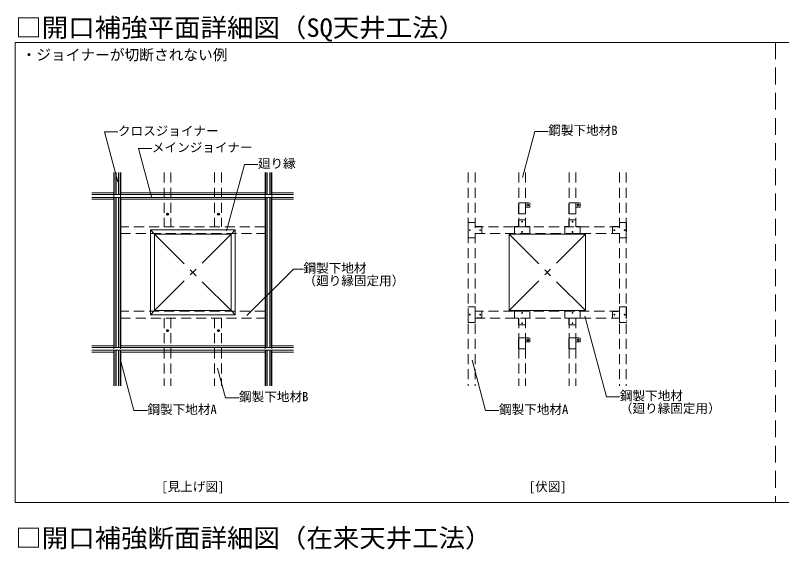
# Model space of a CAD drawing. Units: millimetres on the paper, with parts at other scales. Extents: x -195 to 195, y -140 to 138.
# Drawn here: x 2 to 93.2, y 0.4 to 64 of the extents above; entities that cross this region are included whole.
import ezdxf
from ezdxf.enums import TextEntityAlignment as Align

# ---------------------------------------------------------------- set-up
doc = ezdxf.new("R2010")
doc.units = ezdxf.units.MM
for name, pattern in [('CHAIN1', [8, 5, -1, 1, -1]), ('DASHED1', [1.8, 1.2, -0.6]), ('DASHED2', [3, 2, -1])]:
    doc.linetypes.add(name, pattern=pattern)
for name, color, linetype, lineweight in [('8-1_吊り材', 7, 'DASHED1', 18), ('8-2_メインジョイナー', 3, 'Continuous', 18), ('8-3_クロスジョイナー', 2, 'Continuous', 25), ('8-4_野縁', 4, 'DASHED1', 9), ('8-6_文字・矢印', 7, 'Continuous', 18), ('8-B_補強金具・金具・その他', 3, 'Continuous', 18), ('8-C_ビス・アンカーボルト・強調図形', 2, 'Continuous', 25), ('8-D_パネル', 4, 'CHAIN1', 9), ('F-3_クロスジョイナー', 3, 'Continuous', 18)]:
    doc.layers.add(name, color=color, linetype=linetype, lineweight=lineweight)
doc.styles.add('ＭＳ ゴシック', font='')
doc.styles.get('ＭＳ ゴシック').set_extended_font_data('MS Gothic')

msp = doc.modelspace()

# ---------------------------------------------------------------- linework, layer by layer
at = {"layer": '8-1_吊り材'}
for p, q in [((61.918, 41.635), (61.898, 41.635)), ((61.898, 40.355), (61.898, 41.635)), ((61.918, 41.635), (61.918, 41.655)), ((61.918, 41.639), (63.239, 41.639)), ((61.918, 41.635), (61.918, 40.355)), ((62.714, 41.155), (62.714, 41.095)), ((62.714, 41.155), (63.239, 41.155)), ((62.714, 41.095), (62.734, 41.095)), ((62.718, 41.155), (62.734, 41.155)), ((62.718, 40.355), (62.718, 41.095)), ((62.734, 41.095), (62.734, 40.355)), ((63.239, 41.155), (63.239, 41.639)), ((67.918, 41.635), (67.898, 41.635)), ((67.898, 40.355), (67.898, 41.635)), ((67.918, 41.635), (67.918, 41.655)), ((67.918, 41.639), (69.239, 41.639)), ((67.918, 41.635), (67.918, 40.355)), ((68.714, 41.155), (68.714, 41.095)), ((68.714, 41.155), (69.239, 41.155)), ((68.714, 41.095), (68.734, 41.095)), ((68.718, 41.155), (68.734, 41.155)), ((68.718, 40.355), (68.718, 41.095)), ((68.734, 41.095), (68.734, 40.355)), ((69.239, 41.155), (69.239, 41.639)), ((61.898, 40.355), (62.734, 40.355)), ((67.898, 40.355), (68.734, 40.355)), ((55.902, 37.485), (55.902, 39.325)), ((56.734, 39.325), (55.902, 39.325)), ((55.918, 37.485), (55.918, 39.325)), ((56.244, 39.325), (56.26, 39.325)), ((56.718, 38.826), (56.718, 39.325)), ((56.734, 38.826), (56.734, 39.325)), ((61.902, 38.821), (61.902, 39.621)), ((62.734, 39.621), (61.902, 39.621)), ((62.714, 39.021), (62.714, 39.621)), ((62.734, 39.621), (62.734, 38.821)), ((67.902, 38.821), (67.902, 39.621)), ((68.734, 39.621), (67.902, 39.621)), ((68.714, 39.021), (68.714, 39.621)), ((68.734, 39.621), (68.734, 38.821)), ((73.902, 38.826), (73.902, 39.325)), ((73.902, 39.325), (74.734, 39.325)), ((73.918, 38.826), (73.918, 39.325)), ((74.392, 39.325), (74.376, 39.325)), ((74.718, 39.325), (74.718, 37.485)), ((74.734, 39.325), (74.734, 37.485)), ((55.918, 39.175), (55.902, 39.175)), ((55.918, 39.075), (55.902, 39.075)), ((56.718, 38.821), (56.734, 38.821)), ((56.734, 38.821), (57.534, 38.821)), ((57.534, 37.989), (57.534, 38.821)), ((61.897, 38.821), (61.398, 38.821)), ((61.398, 38.821), (61.398, 37.989)), ((61.897, 38.805), (61.398, 38.805)), ((61.398, 38.331), (61.398, 38.347)), ((61.902, 38.805), (61.902, 38.821)), ((62.714, 39.021), (62.734, 39.021)), ((62.734, 38.805), (62.734, 38.821)), ((62.739, 38.821), (63.238, 38.821)), ((62.739, 38.805), (63.238, 38.805)), ((63.238, 38.821), (63.238, 37.989)), ((63.238, 38.331), (63.238, 38.347)), ((67.897, 38.821), (67.398, 38.821)), ((67.398, 38.821), (67.398, 37.989)), ((67.897, 38.805), (67.398, 38.805)), ((67.398, 38.331), (67.398, 38.347)), ((67.902, 38.805), (67.902, 38.821)), ((68.714, 39.021), (68.734, 39.021)), ((68.734, 38.805), (68.734, 38.821)), ((68.739, 38.821), (69.238, 38.821)), ((68.739, 38.805), (69.238, 38.805)), ((69.238, 38.821), (69.238, 37.989)), ((69.238, 38.331), (69.238, 38.347)), ((73.102, 38.821), (73.902, 38.821)), ((73.102, 38.821), (73.102, 37.989)), ((73.702, 38.801), (73.102, 38.801)), ((73.702, 38.801), (73.702, 38.821)), ((73.918, 38.821), (73.902, 38.821)), ((74.718, 39.175), (74.734, 39.175)), ((74.718, 39.075), (74.734, 39.075)), ((55.918, 37.735), (55.902, 37.735)), ((55.918, 37.635), (55.902, 37.635)), ((56.734, 37.485), (55.902, 37.485)), ((56.244, 37.485), (56.26, 37.485)), ((56.718, 37.989), (56.734, 37.989)), ((56.718, 37.984), (56.718, 37.485)), ((57.534, 37.989), (56.734, 37.989)), ((56.734, 37.984), (56.734, 37.485)), ((56.934, 38.009), (57.534, 38.009)), ((56.934, 38.009), (56.934, 37.989)), ((63.238, 38.005), (61.398, 38.005)), ((63.238, 37.989), (61.398, 37.989)), ((61.548, 38.005), (61.548, 37.989)), ((61.648, 38.005), (61.648, 37.989)), ((62.988, 38.005), (62.988, 37.989)), ((63.088, 38.005), (63.088, 37.989)), ((69.238, 38.005), (67.398, 38.005)), ((69.238, 37.989), (67.398, 37.989)), ((67.548, 38.005), (67.548, 37.989)), ((67.648, 38.005), (67.648, 37.989)), ((68.988, 38.005), (68.988, 37.989)), ((69.088, 38.005), (69.088, 37.989)), ((73.902, 37.989), (73.102, 37.989)), ((73.918, 37.989), (73.902, 37.989)), ((73.902, 37.984), (73.902, 37.485)), ((73.902, 37.485), (74.734, 37.485)), ((73.918, 37.984), (73.918, 37.485)), ((74.392, 37.485), (74.376, 37.485)), ((74.718, 37.735), (74.734, 37.735)), ((74.718, 37.635), (74.734, 37.635)), ((55.902, 27.425), (55.902, 29.265)), ((56.734, 29.265), (55.902, 29.265)), ((55.918, 27.425), (55.918, 29.265)), ((56.244, 29.265), (56.26, 29.265)), ((56.718, 28.766), (56.718, 29.265)), ((56.734, 28.766), (56.734, 29.265)), ((73.902, 28.766), (73.902, 29.265)), ((73.902, 29.265), (74.734, 29.265)), ((73.918, 28.766), (73.918, 29.265)), ((74.392, 29.265), (74.376, 29.265)), ((74.718, 29.265), (74.718, 27.425)), ((74.734, 29.265), (74.734, 27.425)), ((55.918, 29.115), (55.902, 29.115)), ((55.918, 29.015), (55.902, 29.015)), ((56.718, 28.761), (56.734, 28.761)), ((56.734, 28.761), (57.534, 28.761)), ((57.534, 27.929), (57.534, 28.761)), ((61.398, 28.761), (63.238, 28.761)), ((61.398, 27.929), (61.398, 28.761)), ((61.398, 28.745), (63.238, 28.745)), ((61.398, 28.419), (61.398, 28.403)), ((61.548, 28.745), (61.548, 28.761)), ((61.648, 28.745), (61.648, 28.761)), ((62.988, 28.745), (62.988, 28.761)), ((63.088, 28.745), (63.088, 28.761)), ((63.238, 27.929), (63.238, 28.761)), ((63.238, 28.419), (63.238, 28.403)), ((67.398, 28.761), (69.238, 28.761)), ((67.398, 27.929), (67.398, 28.761)), ((67.398, 28.745), (69.238, 28.745)), ((67.398, 28.419), (67.398, 28.403)), ((67.548, 28.745), (67.548, 28.761)), ((67.648, 28.745), (67.648, 28.761)), ((68.988, 28.745), (68.988, 28.761)), ((69.088, 28.745), (69.088, 28.761)), ((69.238, 27.929), (69.238, 28.761)), ((69.238, 28.419), (69.238, 28.403)), ((73.102, 28.761), (73.902, 28.761)), ((73.102, 28.761), (73.102, 27.929)), ((73.702, 28.741), (73.102, 28.741)), ((73.702, 28.741), (73.702, 28.761)), ((73.918, 28.761), (73.902, 28.761)), ((74.718, 29.115), (74.734, 29.115)), ((74.718, 29.015), (74.734, 29.015)), ((55.918, 27.675), (55.902, 27.675)), ((55.918, 27.575), (55.902, 27.575)), ((56.734, 27.425), (55.902, 27.425)), ((56.244, 27.425), (56.26, 27.425)), ((56.718, 27.929), (56.734, 27.929)), ((56.718, 27.924), (56.718, 27.425)), ((57.534, 27.929), (56.734, 27.929)), ((56.734, 27.924), (56.734, 27.425)), ((56.934, 27.949), (57.534, 27.949)), ((56.934, 27.949), (56.934, 27.929)), ((61.897, 27.945), (61.398, 27.945)), ((61.897, 27.929), (61.398, 27.929)), ((61.902, 27.945), (61.902, 27.929)), ((61.902, 27.129), (61.902, 27.929)), ((61.922, 27.729), (61.902, 27.729)), ((61.922, 27.729), (61.922, 27.129)), ((62.734, 27.945), (62.734, 27.929)), ((62.734, 27.929), (62.734, 27.129)), ((62.739, 27.945), (63.238, 27.945)), ((62.739, 27.929), (63.238, 27.929)), ((67.897, 27.945), (67.398, 27.945)), ((67.897, 27.929), (67.398, 27.929)), ((67.902, 27.945), (67.902, 27.929)), ((67.902, 27.129), (67.902, 27.929)), ((67.922, 27.729), (67.902, 27.729)), ((67.922, 27.729), (67.922, 27.129)), ((68.734, 27.945), (68.734, 27.929)), ((68.734, 27.929), (68.734, 27.129)), ((68.739, 27.945), (69.238, 27.945)), ((68.739, 27.929), (69.238, 27.929)), ((73.902, 27.929), (73.102, 27.929)), ((73.918, 27.929), (73.902, 27.929)), ((73.902, 27.924), (73.902, 27.425)), ((73.902, 27.425), (74.734, 27.425)), ((73.918, 27.924), (73.918, 27.425)), ((74.392, 27.425), (74.376, 27.425)), ((74.718, 27.675), (74.734, 27.675)), ((74.718, 27.575), (74.734, 27.575)), ((61.902, 27.129), (62.734, 27.129)), ((67.902, 27.129), (68.734, 27.129)), ((61.918, 25.575), (61.898, 25.575)), ((61.898, 24.295), (61.898, 25.575)), ((61.918, 25.575), (61.918, 25.595)), ((61.918, 25.579), (63.239, 25.579)), ((61.918, 25.575), (61.918, 24.295)), ((63.239, 25.095), (63.239, 25.579)), ((67.918, 25.575), (67.898, 25.575)), ((67.898, 24.295), (67.898, 25.575)), ((67.918, 25.575), (67.918, 25.595)), ((67.918, 25.579), (69.239, 25.579)), ((67.918, 25.575), (67.918, 24.295)), ((69.239, 25.095), (69.239, 25.579)), ((62.714, 25.095), (62.714, 25.035)), ((62.714, 25.095), (63.239, 25.095)), ((62.714, 25.035), (62.734, 25.035)), ((62.718, 25.095), (62.734, 25.095)), ((62.718, 24.295), (62.718, 25.035)), ((62.734, 25.035), (62.734, 24.295)), ((68.714, 25.095), (68.714, 25.035)), ((68.714, 25.095), (69.239, 25.095)), ((68.714, 25.035), (68.734, 25.035)), ((68.718, 25.095), (68.734, 25.095)), ((68.718, 24.295), (68.718, 25.035)), ((68.734, 25.035), (68.734, 24.295)), ((61.898, 24.295), (62.734, 24.295)), ((67.898, 24.295), (68.734, 24.295))]:
    msp.add_line(p, q, dxfattribs=at)
for points in [[(61.918, 41.655), (63.239, 41.655), (63.239, 41.639)], [(67.918, 41.655), (69.239, 41.655), (69.239, 41.639)], [(61.918, 39.621), (61.918, 39.021), (61.902, 39.021)], [(67.918, 39.621), (67.918, 39.021), (67.902, 39.021)], [(57.534, 38.805), (56.934, 38.805), (56.934, 38.821)], [(73.102, 38.005), (73.702, 38.005), (73.702, 37.989)], [(57.534, 28.745), (56.934, 28.745), (56.934, 28.761)], [(62.718, 27.129), (62.718, 27.729), (62.734, 27.729)], [(68.718, 27.129), (68.718, 27.729), (68.734, 27.729)], [(73.102, 27.945), (73.702, 27.945), (73.702, 27.929)], [(61.918, 25.595), (63.239, 25.595), (63.239, 25.579)], [(67.918, 25.595), (69.239, 25.595), (69.239, 25.579)]]:
    msp.add_lwpolyline(points, dxfattribs=at)
for centre, radius in [((62.989, 41.405), 0.1), ((68.989, 41.405), 0.1), ((62.318, 39.421), 0.05), ((68.318, 39.421), 0.05), ((56.102, 38.405), 0.05), ((57.334, 38.405), 0.05), ((73.302, 38.405), 0.05), ((74.534, 38.405), 0.05), ((62.318, 38.189), 0.05), ((68.318, 38.189), 0.05), ((56.102, 28.345), 0.05), ((57.334, 28.345), 0.05), ((62.318, 28.561), 0.05), ((68.318, 28.561), 0.05), ((73.302, 28.345), 0.05), ((74.534, 28.345), 0.05), ((62.318, 27.329), 0.05), ((68.318, 27.329), 0.05), ((62.989, 25.345), 0.1), ((68.989, 25.345), 0.1)]:
    msp.add_circle(centre, radius, dxfattribs=at)
at = {"layer": '8-2_メインジョイナー'}
for p, q in [((11.125, 42.855), (13.745, 42.855)), ((11.125, 42.645), (35.125, 42.645)), ((11.125, 42.305), (35.125, 42.305)), ((11.125, 42.095), (13.745, 42.095)), ((14.505, 42.855), (31.745, 42.855)), ((14.505, 42.095), (31.745, 42.095)), ((32.505, 42.855), (35.125, 42.855)), ((32.505, 42.095), (35.125, 42.095)), ((11.125, 24.655), (13.745, 24.655)), ((14.505, 24.655), (31.745, 24.655)), ((32.505, 24.655), (35.125, 24.655)), ((11.125, 24.445), (35.125, 24.445)), ((11.125, 24.105), (35.125, 24.105)), ((11.125, 23.895), (13.745, 23.895)), ((14.505, 23.895), (31.745, 23.895)), ((32.505, 23.895), (35.125, 23.895))]:
    msp.add_line(p, q, dxfattribs=at)
at = {"layer": '8-3_クロスジョイナー'}
for p, q in [((13.745, 45.262), (13.745, 42.645)), ((13.955, 45.262), (13.955, 42.645)), ((14.295, 45.262), (14.295, 42.645)), ((14.505, 45.262), (14.505, 42.645)), ((31.745, 45.262), (31.745, 42.645)), ((31.955, 45.262), (31.955, 42.645)), ((32.295, 45.262), (32.295, 42.645)), ((32.505, 45.262), (32.505, 42.645)), ((13.745, 42.305), (13.745, 24.445)), ((13.955, 42.305), (13.955, 24.445)), ((14.295, 42.305), (14.295, 24.445)), ((14.505, 42.305), (14.505, 24.445)), ((31.745, 42.305), (31.745, 24.445)), ((31.955, 42.305), (31.955, 24.445)), ((32.295, 42.305), (32.295, 24.445)), ((32.505, 42.305), (32.505, 24.445)), ((13.745, 24.105), (13.745, 19.861)), ((13.955, 24.105), (13.955, 19.861)), ((14.295, 24.105), (14.295, 19.861)), ((14.505, 24.105), (14.505, 19.861)), ((31.745, 24.105), (31.745, 19.861)), ((31.955, 24.105), (31.955, 19.861)), ((32.295, 24.105), (32.295, 19.861)), ((32.505, 24.105), (32.505, 19.861))]:
    msp.add_line(p, q, dxfattribs=at)
at = {"layer": '8-4_野縁'}
for p, q in [((13.725, 45.262), (13.725, 19.861)), ((14.525, 45.262), (14.525, 19.861)), ((19.725, 45.262), (19.725, 38.805)), ((20.525, 45.262), (20.525, 38.805)), ((25.725, 45.262), (25.725, 38.805)), ((26.525, 45.262), (26.525, 38.805)), ((31.725, 45.262), (31.725, 19.861)), ((32.525, 45.262), (32.525, 19.861)), ((55.918, 45.262), (55.918, 19.861)), ((56.718, 45.262), (56.718, 19.861)), ((61.918, 45.262), (61.918, 38.805)), ((62.718, 45.262), (62.718, 38.805)), ((67.918, 45.262), (67.918, 38.805)), ((68.718, 45.262), (68.718, 38.805)), ((73.918, 45.262), (73.918, 19.861)), ((74.718, 45.262), (74.718, 19.861)), ((31.725, 38.805), (14.525, 38.805)), ((73.918, 38.805), (56.718, 38.805)), ((14.525, 38.005), (31.725, 38.005)), ((56.718, 38.005), (73.918, 38.005)), ((31.725, 28.745), (14.525, 28.745)), ((73.918, 28.745), (56.718, 28.745)), ((14.525, 27.945), (31.725, 27.945)), ((19.725, 27.945), (19.725, 19.861)), ((20.525, 27.945), (20.525, 19.861)), ((25.725, 27.945), (25.725, 19.861)), ((26.525, 27.945), (26.525, 19.861)), ((56.718, 27.945), (73.918, 27.945)), ((61.918, 27.945), (61.918, 19.861)), ((62.718, 27.945), (62.718, 19.861)), ((67.918, 27.945), (67.918, 19.861)), ((68.718, 27.945), (68.718, 19.861))]:
    msp.add_line(p, q, dxfattribs=at)
at = {"layer": '8-6_文字・矢印'}
for p, q in [((12.604, 50.094), (14.211, 50.094)), ((14.197, 44.146), (12.604, 50.094)), ((16.649, 48.127), (18.257, 48.127)), ((18.19, 42.379), (16.649, 48.127)), ((27.146, 38.313), (29.264, 46.217)), ((29.264, 46.217), (30.871, 46.217)), ((29.562, 28.23), (35.092, 33.76)), ((35.092, 33.76), (36.3, 33.76)), ((69.778, 28.18), (72.354, 18.566)), ((14.516, 22.931), (16.12, 16.944)), ((56.36, 22.931), (57.964, 16.944)), ((26.08, 21.969), (27.022, 18.454)), ((27.022, 18.454), (28.629, 18.454)), ((72.354, 18.566), (73.961, 18.566)), ((16.12, 16.944), (17.727, 16.944)), ((57.964, 16.944), (59.571, 16.944))]:
    msp.add_line(p, q, dxfattribs=at)
msp.add_lwpolyline([(62.359, 44.678), (63.83, 50.168), (65.437, 50.168)], dxfattribs=at)
at = {"layer": '8-B_補強金具・金具・その他'}
for p, q in [((18.075, 38.425), (18.075, 28.325)), ((18.075, 38.425), (28.175, 38.425)), ((18.575, 37.925), (18.075, 38.425)), ((27.675, 37.925), (28.175, 38.425)), ((28.175, 28.325), (28.175, 38.425)), ((18.575, 28.825), (18.575, 37.925)), ((18.575, 37.925), (27.675, 37.925)), ((18.575, 28.825), (18.075, 28.325)), ((28.175, 28.325), (18.075, 28.325)), ((27.675, 28.825), (28.175, 28.325))]:
    msp.add_line(p, q, dxfattribs=at)
at = {"layer": '8-B_補強金具・金具・その他', "color": 4, "lineweight": 9}
msp.add_line((18.575, 37.925), (18.575, 28.825), dxfattribs=at)
at = {"layer": '8-B_補強金具・金具・その他'}
msp.add_lwpolyline([(18.575, 28.825), (27.675, 28.825), (27.675, 37.925)], dxfattribs=at)
at = {"layer": '8-C_ビス・アンカーボルト・強調図形'}
for p, q in [((20.08, 40.295), (20.103, 40.295)), ((20.103, 40.315), (20.106, 40.312)), ((20.103, 40.295), (20.106, 40.298)), ((20.103, 40.295), (20.111, 40.291)), ((20.115, 40.327), (20.111, 40.319)), ((20.111, 40.319), (20.115, 40.315)), ((20.111, 40.291), (20.115, 40.295)), ((20.136, 40.305), (20.114, 40.305)), ((20.115, 40.35), (20.115, 40.327)), ((20.115, 40.327), (20.118, 40.324)), ((20.115, 40.283), (20.118, 40.286)), ((20.125, 40.316), (20.125, 40.294)), ((20.135, 40.327), (20.132, 40.324)), ((20.135, 40.283), (20.132, 40.286)), ((20.139, 40.319), (20.135, 40.315)), ((20.139, 40.291), (20.135, 40.295)), ((20.135, 40.283), (20.139, 40.291)), ((20.135, 40.26), (20.135, 40.283)), ((20.147, 40.315), (20.139, 40.319)), ((20.147, 40.315), (20.144, 40.312)), ((20.147, 40.295), (20.144, 40.298)), ((20.17, 40.315), (20.147, 40.315)), ((26.14, 40.295), (26.163, 40.295)), ((26.163, 40.315), (26.166, 40.312)), ((26.163, 40.295), (26.166, 40.298)), ((26.163, 40.295), (26.171, 40.291)), ((26.175, 40.327), (26.171, 40.319)), ((26.171, 40.319), (26.175, 40.315)), ((26.171, 40.291), (26.175, 40.295)), ((26.196, 40.305), (26.174, 40.305)), ((26.175, 40.35), (26.175, 40.327)), ((26.175, 40.327), (26.178, 40.324)), ((26.175, 40.283), (26.178, 40.286)), ((26.185, 40.316), (26.185, 40.294)), ((26.195, 40.327), (26.192, 40.324)), ((26.195, 40.283), (26.192, 40.286)), ((26.199, 40.319), (26.195, 40.315)), ((26.199, 40.291), (26.195, 40.295)), ((26.195, 40.283), (26.199, 40.291)), ((26.195, 40.26), (26.195, 40.283)), ((26.207, 40.315), (26.199, 40.319)), ((26.207, 40.315), (26.204, 40.312)), ((26.207, 40.295), (26.204, 40.298)), ((26.23, 40.315), (26.207, 40.315)), ((20.08, 26.455), (20.103, 26.455)), ((20.103, 26.455), (20.111, 26.459)), ((20.103, 26.455), (20.106, 26.452)), ((20.111, 26.459), (20.115, 26.455)), ((20.115, 26.467), (20.118, 26.464)), ((20.125, 26.434), (20.125, 26.456)), ((20.135, 26.467), (20.132, 26.464)), ((20.135, 26.49), (20.135, 26.467)), ((20.135, 26.467), (20.139, 26.459)), ((20.139, 26.459), (20.135, 26.455)), ((20.147, 26.455), (20.144, 26.452)), ((26.14, 26.455), (26.163, 26.455)), ((26.163, 26.455), (26.171, 26.459)), ((26.163, 26.455), (26.166, 26.452)), ((26.171, 26.459), (26.175, 26.455)), ((26.175, 26.467), (26.178, 26.464)), ((26.185, 26.434), (26.185, 26.456)), ((26.195, 26.467), (26.192, 26.464)), ((26.195, 26.49), (26.195, 26.467)), ((26.195, 26.467), (26.199, 26.459)), ((26.199, 26.459), (26.195, 26.455)), ((26.207, 26.455), (26.204, 26.452)), ((20.103, 26.435), (20.106, 26.438)), ((20.111, 26.431), (20.115, 26.435)), ((20.115, 26.423), (20.111, 26.431)), ((20.136, 26.445), (20.114, 26.445)), ((20.115, 26.423), (20.118, 26.426)), ((20.115, 26.4), (20.115, 26.423)), ((20.135, 26.423), (20.132, 26.426)), ((20.139, 26.431), (20.135, 26.435)), ((20.147, 26.435), (20.139, 26.431)), ((20.147, 26.435), (20.144, 26.438)), ((20.17, 26.435), (20.147, 26.435)), ((26.163, 26.435), (26.166, 26.438)), ((26.171, 26.431), (26.175, 26.435)), ((26.175, 26.423), (26.171, 26.431)), ((26.196, 26.445), (26.174, 26.445)), ((26.175, 26.423), (26.178, 26.426)), ((26.175, 26.4), (26.175, 26.423)), ((26.195, 26.423), (26.192, 26.426)), ((26.199, 26.431), (26.195, 26.435)), ((26.207, 26.435), (26.199, 26.431)), ((26.207, 26.435), (26.204, 26.438)), ((26.23, 26.435), (26.207, 26.435))]:
    msp.add_line(p, q, dxfattribs=at)
for points in [[(20.08, 40.315), (20.103, 40.315), (20.111, 40.319)], [(20.115, 40.26), (20.115, 40.283), (20.111, 40.291)], [(20.135, 40.35), (20.135, 40.327), (20.139, 40.319)], [(20.17, 40.295), (20.147, 40.295), (20.139, 40.291)], [(26.14, 40.315), (26.163, 40.315), (26.171, 40.319)], [(26.175, 40.26), (26.175, 40.283), (26.171, 40.291)], [(26.195, 40.35), (26.195, 40.327), (26.199, 40.319)], [(26.23, 40.295), (26.207, 40.295), (26.199, 40.291)], [(20.115, 26.49), (20.115, 26.467), (20.111, 26.459)], [(20.17, 26.455), (20.147, 26.455), (20.139, 26.459)], [(26.175, 26.49), (26.175, 26.467), (26.171, 26.459)], [(26.23, 26.455), (26.207, 26.455), (26.199, 26.459)], [(20.08, 26.435), (20.103, 26.435), (20.111, 26.431)], [(20.135, 26.4), (20.135, 26.423), (20.139, 26.431)], [(26.14, 26.435), (26.163, 26.435), (26.171, 26.431)], [(26.195, 26.4), (26.195, 26.423), (26.199, 26.431)]]:
    msp.add_lwpolyline(points, dxfattribs=at)
for centre in [(20.125, 40.305), (26.185, 40.305), (20.125, 26.445), (26.185, 26.445)]:
    msp.add_circle(centre, 0.11, dxfattribs=at)
for centre, radius, start, end in [((20.125, 40.305), 0.046, 167.57653, 192.42347), ((20.125, 40.305), 0.0229, 162.48255, 197.51745), ((20.125, 40.305), 0.046, 77.57653, 102.42347), ((20.125, 40.305), 0.046, 257.57653, 282.42347), ((20.125, 40.305), 0.0229, 72.48255, 107.51745), ((20.125, 40.305), 0.0229, 252.48255, 287.51745), ((20.125, 40.305), 0.0229, 342.48255, 17.51745), ((20.125, 40.305), 0.046, 347.57653, 12.42347), ((26.185, 40.305), 0.046, 167.57653, 192.42347), ((26.185, 40.305), 0.0229, 162.48255, 197.51745), ((26.185, 40.305), 0.046, 77.57653, 102.42347), ((26.185, 40.305), 0.046, 257.57653, 282.42347), ((26.185, 40.305), 0.0229, 72.48255, 107.51745), ((26.185, 40.305), 0.0229, 252.48255, 287.51745), ((26.185, 40.305), 0.0229, 342.48255, 17.51745), ((26.185, 40.305), 0.046, 347.57653, 12.42347), ((20.125, 26.445), 0.046, 167.57653, 192.42347), ((20.125, 26.445), 0.046, 77.57653, 102.42347), ((20.125, 26.445), 0.0229, 72.48255, 107.51745), ((20.125, 26.445), 0.046, 347.57653, 12.42347), ((26.185, 26.445), 0.046, 167.57653, 192.42347), ((26.185, 26.445), 0.046, 77.57653, 102.42347), ((26.185, 26.445), 0.0229, 72.48255, 107.51745), ((26.185, 26.445), 0.046, 347.57653, 12.42347), ((20.125, 26.445), 0.0229, 162.48255, 197.51745), ((20.125, 26.445), 0.046, 257.57653, 282.42347), ((20.125, 26.445), 0.0229, 252.48255, 287.51745), ((20.125, 26.445), 0.0229, 342.48255, 17.51745), ((26.185, 26.445), 0.0229, 162.48255, 197.51745), ((26.185, 26.445), 0.046, 257.57653, 282.42347), ((26.185, 26.445), 0.0229, 252.48255, 287.51745), ((26.185, 26.445), 0.0229, 342.48255, 17.51745)]:
    msp.add_arc(centre, radius, start, end, dxfattribs=at)
at = {"layer": '8-D_パネル'}
for p, q in [((18.575, 37.925), (27.675, 28.825)), ((18.575, 28.825), (27.675, 37.925)), ((60.768, 28.825), (69.868, 37.925)), ((60.768, 37.925), (69.868, 28.825))]:
    msp.add_line(p, q, dxfattribs=at)
at = {"layer": '8-D_パネル', "color": 7, "linetype": 'Continuous', "lineweight": 18}
for p, q in [((60.768, 37.925), (69.868, 37.925)), ((60.768, 37.925), (60.768, 28.825)), ((69.868, 37.925), (69.868, 28.825))]:
    msp.add_line(p, q, dxfattribs=at)
at = {"layer": '8-D_パネル', "linetype": 'Continuous'}
msp.add_lwpolyline([(60.768, 28.825), (60.768, 37.925), (69.868, 37.925), (69.868, 28.825)], close=True, dxfattribs=at)
at = {"layer": 'F-3_クロスジョイナー'}
for p, q in [((2, 60.75), (191, 60.75)), ((2, 60.75), (2, 6)), ((2, 6), (191, 6))]:
    msp.add_line(p, q, dxfattribs=at)
at = {"layer": 'F-3_クロスジョイナー', "linetype": 'DASHED2'}
msp.add_line((92.5, 60.75), (92.5, 6), dxfattribs=at)

# ---------------------------------------------------------------- texts
at = {"layer": '8-6_文字・矢印', "style": 'ＭＳ ゴシック'}
for s, height, p in [('・ジョイナーが切断されない例', 1.283, (2.75, 58.25)), ('クロスジョイナー', 1.1, (14.211, 49.344)), ('鋼製下地材B', 1.1, (65.437, 49.418)), ('メインジョイナー', 1.1, (18.257, 47.377)), ('廻り縁', 1.1, (30.871, 45.467)), ('鋼製下地材', 1.1, (36.3, 33.01)), ('（廻り縁固定用）', 1.1, (36.3, 31.51)), ('鋼製下地材B', 1.1, (28.629, 17.704)), ('鋼製下地材', 1.1, (73.961, 17.816)), ('鋼製下地材A', 1.1, (17.727, 16.194)), ('鋼製下地材A', 1.1, (59.571, 16.194)), ('（廻り縁固定用）', 1.1, (73.961, 16.316)), ('[見上げ図]', 1.1, (19.375, 7)), ('[伏図]', 1.1, (63.125, 7))]:
    msp.add_text(s, height=height, dxfattribs=at).set_placement(p, align=Align.BOTTOM_LEFT)
at = {"layer": 'F-3_クロスジョイナー', "color": 7, "style": 'ＭＳ ゴシック', "width": 1.05}
for s, p in [('□開口補強平面詳細図（SQ天井工法）', (2, 60.75)), ('□開口補強断面詳細図（在来天井工法）', (2, 0))]:
    msp.add_text(s, height=2.199, dxfattribs=at).set_placement(p, align=Align.BOTTOM_LEFT)

doc.saveas('drawing.dxf')
